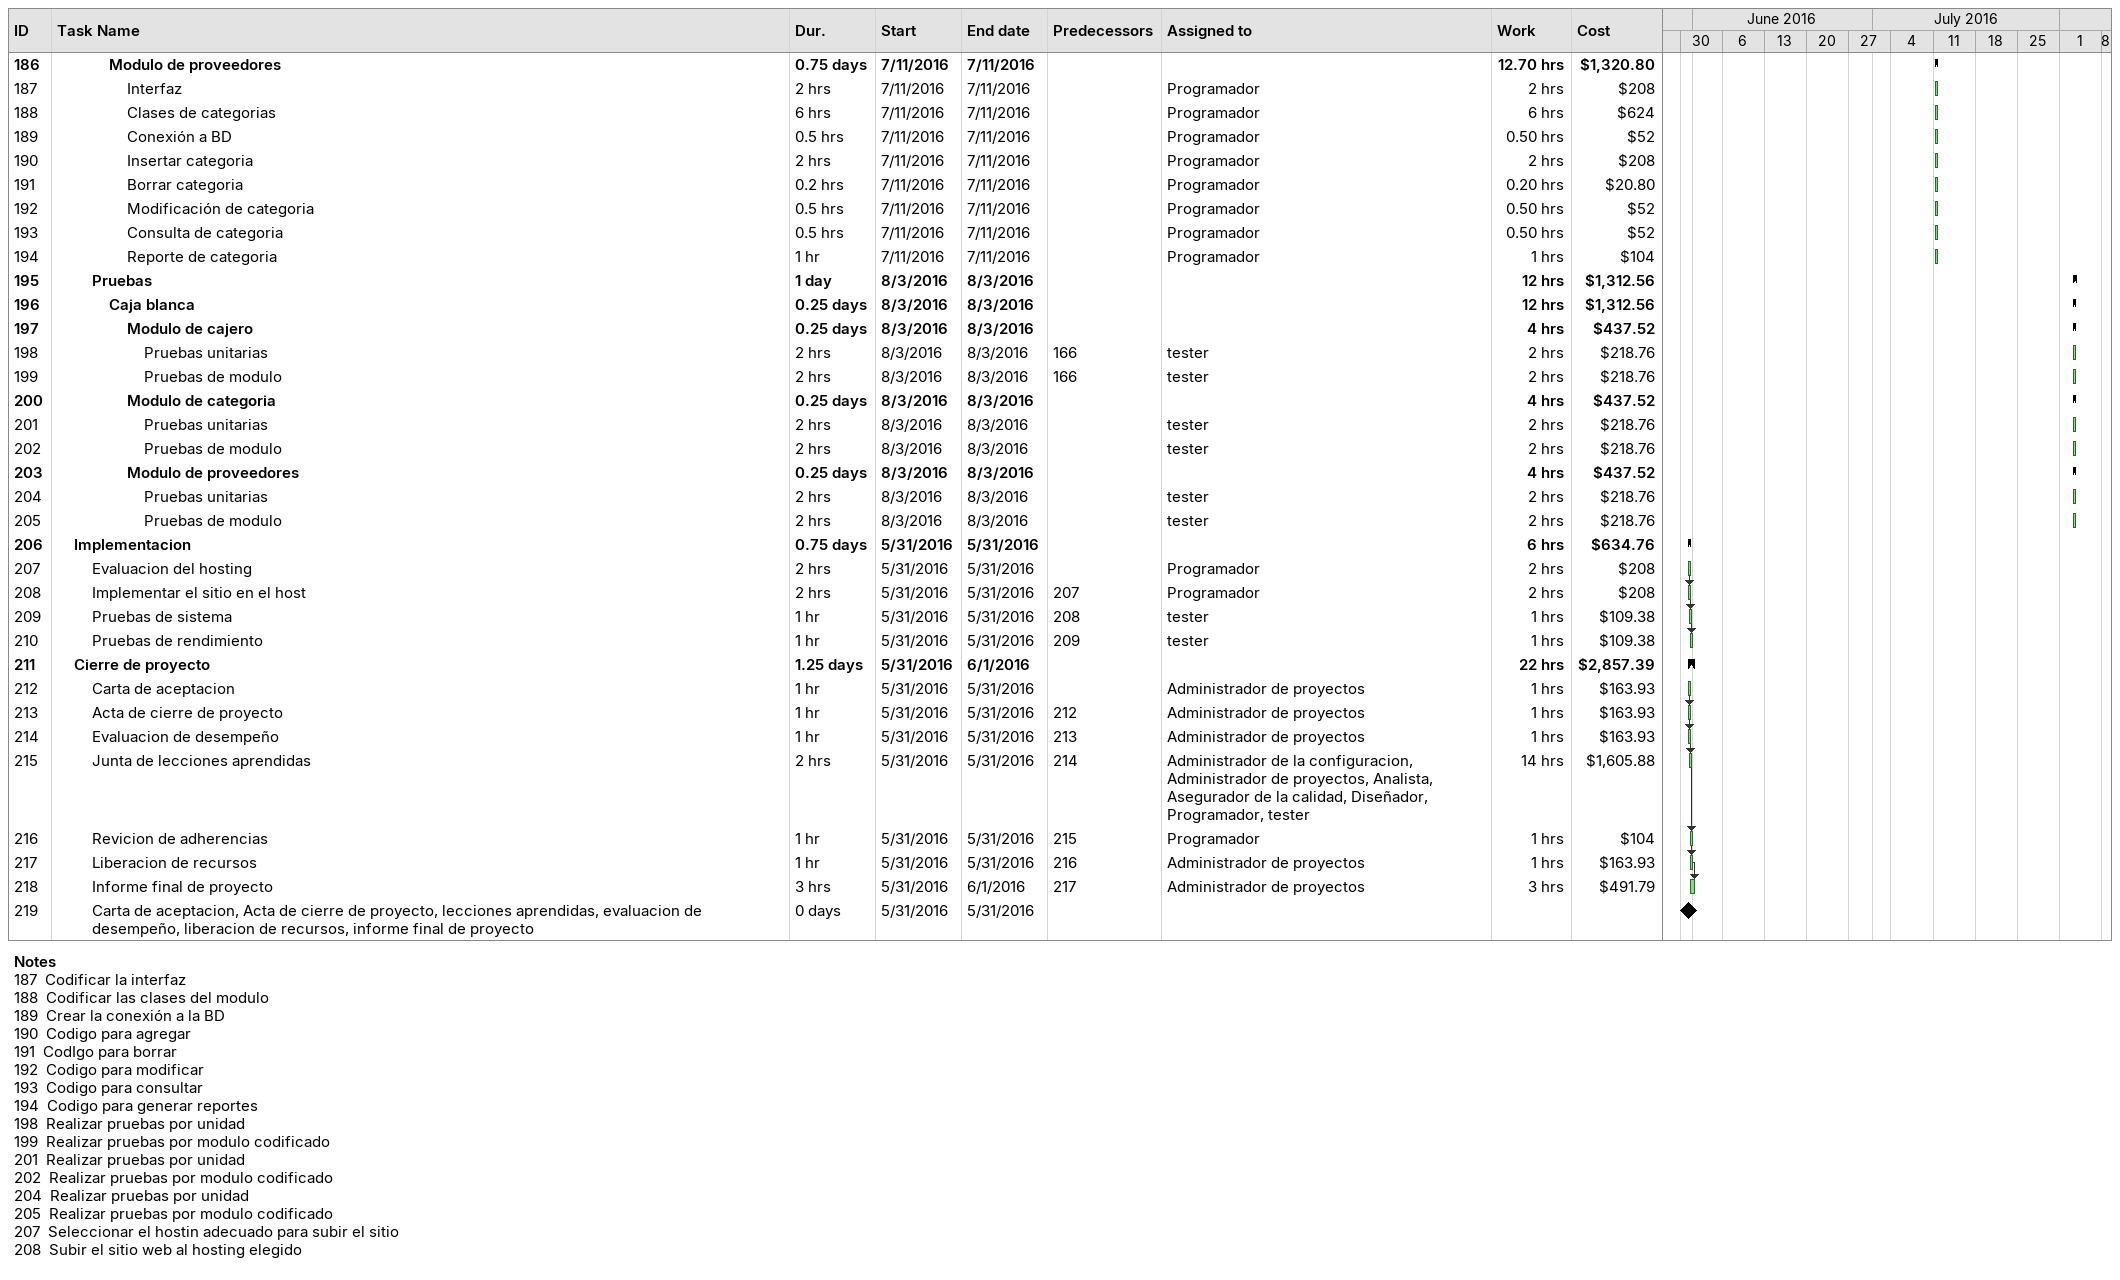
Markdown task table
| ID | Level | Task | Duration | Start | Finish | Predecessors | Resources | Work (h) | Cost ($) |
|---|---|---|---|---|---|---|---|---|---|
| 186 | 4 | **Modulo de proveedores** | 0.75d | 2016-07-11 | 2016-07-11 |  |  | 12.70 | 1320.80 |
| 187 | 5 | Interfaz | 2h | 2016-07-11 | 2016-07-11 |  | Programador | 2 | 208 |
| 188 | 5 | Clases de categorias | 6h | 2016-07-11 | 2016-07-11 |  | Programador | 6 | 624 |
| 189 | 5 | Conexión a BD | 0.5h | 2016-07-11 | 2016-07-11 |  | Programador | 0.50 | 52 |
| 190 | 5 | Insertar categoria | 2h | 2016-07-11 | 2016-07-11 |  | Programador | 2 | 208 |
| 191 | 5 | Borrar categoria | 0.2h | 2016-07-11 | 2016-07-11 |  | Programador | 0.20 | 20.80 |
| 192 | 5 | Modificación de categoria | 0.5h | 2016-07-11 | 2016-07-11 |  | Programador | 0.50 | 52 |
| 193 | 5 | Consulta de categoria | 0.5h | 2016-07-11 | 2016-07-11 |  | Programador | 0.50 | 52 |
| 194 | 5 | Reporte de categoria | 1h | 2016-07-11 | 2016-07-11 |  | Programador | 1 | 104 |
| 195 | 3 | **Pruebas** | 1d | 2016-08-03 | 2016-08-03 |  |  | 12 | 1312.56 |
| 196 | 4 | **Caja blanca** | 0.25d | 2016-08-03 | 2016-08-03 |  |  | 12 | 1312.56 |
| 197 | 5 | **Modulo de cajero** | 0.25d | 2016-08-03 | 2016-08-03 |  |  | 4 | 437.52 |
| 198 | 6 | Pruebas unitarias | 2h | 2016-08-03 | 2016-08-03 | 166 | tester | 2 | 218.76 |
| 199 | 6 | Pruebas de modulo | 2h | 2016-08-03 | 2016-08-03 | 166 | tester | 2 | 218.76 |
| 200 | 5 | **Modulo de categoria** | 0.25d | 2016-08-03 | 2016-08-03 |  |  | 4 | 437.52 |
| 201 | 6 | Pruebas unitarias | 2h | 2016-08-03 | 2016-08-03 |  | tester | 2 | 218.76 |
| 202 | 6 | Pruebas de modulo | 2h | 2016-08-03 | 2016-08-03 |  | tester | 2 | 218.76 |
| 203 | 5 | **Modulo de proveedores** | 0.25d | 2016-08-03 | 2016-08-03 |  |  | 4 | 437.52 |
| 204 | 6 | Pruebas unitarias | 2h | 2016-08-03 | 2016-08-03 |  | tester | 2 | 218.76 |
| 205 | 6 | Pruebas de modulo | 2h | 2016-08-03 | 2016-08-03 |  | tester | 2 | 218.76 |
| 206 | 2 | **Implementacion** | 0.75d | 2016-05-31 | 2016-05-31 |  |  | 6 | 634.76 |
| 207 | 3 | Evaluacion del hosting | 2h | 2016-05-31 | 2016-05-31 |  | Programador | 2 | 208 |
| 208 | 3 | Implementar el sitio en el host | 2h | 2016-05-31 | 2016-05-31 | 207 | Programador | 2 | 208 |
| 209 | 3 | Pruebas de sistema | 1h | 2016-05-31 | 2016-05-31 | 208 | tester | 1 | 109.38 |
| 210 | 3 | Pruebas de rendimiento | 1h | 2016-05-31 | 2016-05-31 | 209 | tester | 1 | 109.38 |
| 211 | 2 | **Cierre de proyecto** | 1.25d | 2016-05-31 | 2016-06-01 |  |  | 22 | 2857.39 |
| 212 | 3 | Carta de aceptacion | 1h | 2016-05-31 | 2016-05-31 |  | Administrador de proyectos | 1 | 163.93 |
| 213 | 3 | Acta de cierre de proyecto | 1h | 2016-05-31 | 2016-05-31 | 212 | Administrador de proyectos | 1 | 163.93 |
| 214 | 3 | Evaluacion de desempeño | 1h | 2016-05-31 | 2016-05-31 | 213 | Administrador de proyectos | 1 | 163.93 |
| 215 | 3 | Junta de lecciones aprendidas | 2h | 2016-05-31 | 2016-05-31 | 214 | Administrador de la configuracion, Administrador de proyectos, Analista, Asegurador de la calidad, Diseñador, Programador, tester | 14 | 1605.88 |
| 216 | 3 | Revicion de adherencias | 1h | 2016-05-31 | 2016-05-31 | 215 | Programador | 1 | 104 |
| 217 | 3 | Liberacion de recursos | 1h | 2016-05-31 | 2016-05-31 | 216 | Administrador de proyectos | 1 | 163.93 |
| 218 | 3 | Informe final de proyecto | 3h | 2016-05-31 | 2016-06-01 | 217 | Administrador de proyectos | 3 | 491.79 |
| 219 | 3 | Carta de aceptacion, Acta de cierre de proyecto, lecciones aprendidas, evaluacion de desempeño, liberacion de recursos, informe final de proyecto | 0d | 2016-05-31 | 2016-05-31 |  |  |  |  |

Notes
- 187: Codificar la interfaz
- 188: Codificar las clases del modulo
- 189: Crear la conexión a la BD
- 190: Codigo para agregar
- 191: CodIgo para borrar
- 192: Codigo para modificar
- 193: Codigo para consultar
- 194: Codigo para generar reportes
- 198: Realizar pruebas por unidad
- 199: Realizar pruebas por modulo codificado
- 201: Realizar pruebas por unidad
- 202: Realizar pruebas por modulo codificado
- 204: Realizar pruebas por unidad
- 205: Realizar pruebas por modulo codificado
- 207: Seleccionar el hostin adecuado para subir el sitio
- 208: Subir el sitio web al hosting elegido
